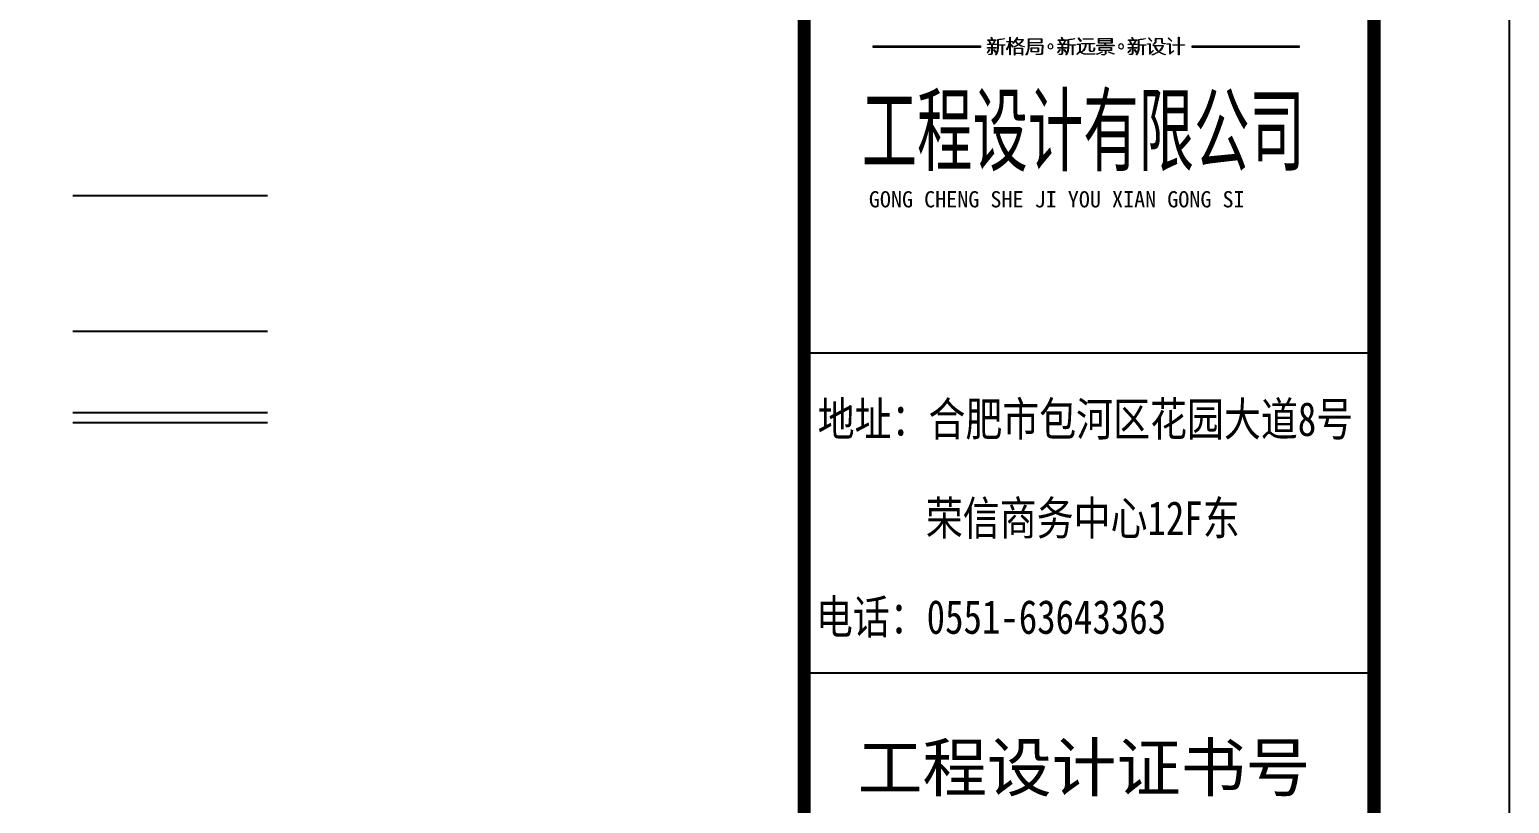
# Model space of a CAD drawing. Extents: x -266287 to 275962, y -324567 to 363765.
# Drawn here: x -93624 to -71765, y -181051 to -169630 of the extents above; entities that cross this region are included whole.
import ezdxf

# ---------------------------------------------------------------- set-up
doc = ezdxf.new("R2010")
doc.units = 0
doc.header["$LTSCALE"] = 1000
doc.layers.get('0').update_dxf_attribs({"linetype": 'CONTINUOUS'})
for name, color, linetype in [('0-TK', 4, 'CONTINUOUS'), ('DIM_ELEV', 3, 'CONTINUOUS'), ('PUB_TITLE', 4, 'CONTINUOUS'), ('图层 1', 7, 'CONTINUOUS')]:
    doc.layers.add(name, color=color, linetype=linetype)
doc.styles.add('-黑体', font='simhei.ttf', dxfattribs={"width": 0.8})

msp = doc.modelspace()

# ---------------------------------------------------------------- hatches: boundary and pattern name
for points in [[(-81162.96425, -169871.02632), (-79578.18588, -169871.02632), (-79578.18588, -169892.45481), (-81162.96425, -169892.45481)], [(-76452.93306, -169871.02632), (-74867.81017, -169871.02632), (-74867.81017, -169892.45481), (-76452.93306, -169892.45481)]]:
    msp.add_hatch(color=256).paths.add_polyline_path(points)

# ---------------------------------------------------------------- linework, layer by layer
at = {"lineweight": 9}
for p, q in [((-79469.45866, -169788.27513), (-79469.45866, -169782.65962)), ((-79469.45866, -169782.65962), (-79403.31283, -169782.65962)), ((-79348.36356, -169788.27513), (-79469.45866, -169788.27513)), ((-79451.54417, -169802.81343), (-79447.03109, -169799.47169)), ((-79430.21903, -169837.60889), (-79451.54417, -169802.81343)), ((-79447.03109, -169799.47169), (-79425.7404, -169834.2327)), ((-79425.7404, -169834.2327), (-79430.21903, -169837.60889)), ((-79419.02247, -169745.62484), (-79414.50939, -169743.41998)), ((-79403.31283, -169782.65962), (-79419.02247, -169745.62484)), ((-79414.50939, -169743.41998), (-79397.69733, -169782.65962)), ((-79397.69733, -169782.65962), (-79348.36356, -169782.65962)), ((-79348.36356, -169782.65962), (-79348.36356, -169788.27513)), ((-79136.38683, -169844.32683), (-79131.90821, -169839.8482)), ((-79103.86513, -169876.88298), (-79136.38683, -169844.32683)), ((-79131.90821, -169839.8482), (-79100.48894, -169873.50679)), ((-78676.56994, -169770.29173), (-78862.70845, -169770.29173)), ((-78862.70845, -169770.29173), (-78862.70845, -169817.42063)), ((-78862.70845, -169817.42063), (-78676.56994, -169817.42063)), ((-78676.56994, -169817.42063), (-78676.56994, -169770.29173)), ((-78429.86665, -169788.27513), (-78429.86665, -169782.65962)), ((-78429.86665, -169782.65962), (-78363.72082, -169782.65962)), ((-78308.77154, -169788.27513), (-78429.86665, -169788.27513)), ((-78411.95215, -169802.81343), (-78407.43908, -169799.47169)), ((-78390.62701, -169837.60889), (-78411.95215, -169802.81343)), ((-78407.43908, -169799.47169), (-78386.14839, -169834.2327)), ((-78386.14839, -169834.2327), (-78390.62701, -169837.60889)), ((-78379.43045, -169745.62484), (-78374.91738, -169743.41998)), ((-78363.72082, -169782.65962), (-78379.43045, -169745.62484)), ((-78374.91738, -169743.41998), (-78358.10531, -169782.65962)), ((-78358.10531, -169782.65962), (-78308.77154, -169782.65962)), ((-78308.77154, -169782.65962), (-78308.77154, -169788.27513)), ((-78132.65826, -169754.61654), (-78128.17964, -169751.2748)), ((-78094.55551, -169802.81343), (-78132.65826, -169754.61654)), ((-78128.17964, -169751.2748), (-78090.04243, -169799.47169)), ((-78090.04243, -169799.47169), (-78094.55551, -169802.81343)), ((-78060.89692, -169765.8131), (-77913.99805, -169765.8131)), ((-78060.89692, -169770.29173), (-78060.89692, -169765.8131)), ((-77913.99805, -169770.29173), (-78060.89692, -169770.29173)), ((-77913.99805, -169765.8131), (-77913.99805, -169770.29173)), ((-77833.21056, -169759.09517), (-77634.70416, -169759.09517)), ((-77833.21056, -169830.85651), (-77833.21056, -169759.09517)), ((-77634.70416, -169830.85651), (-77833.21056, -169830.85651)), ((-77640.31967, -169764.71067), (-77827.62951, -169764.71067)), ((-77827.62951, -169764.71067), (-77827.62951, -169791.61687)), ((-77827.62951, -169791.61687), (-77640.31967, -169791.61687)), ((-77640.31967, -169797.23237), (-77827.62951, -169797.23237)), ((-77827.62951, -169797.23237), (-77827.62951, -169825.27545)), ((-77827.62951, -169825.27545), (-77640.31967, -169825.27545)), ((-77742.39785, -169837.60889), (-77737.88477, -169835.36958)), ((-77731.16684, -169861.17335), (-77742.39785, -169837.60889)), ((-77737.88477, -169835.36958), (-77724.4489, -169861.17335)), ((-77640.31967, -169791.61687), (-77640.31967, -169764.71067)), ((-77640.31967, -169825.27545), (-77640.31967, -169797.23237)), ((-77634.70416, -169759.09517), (-77634.70416, -169830.85651)), ((-77390.27464, -169788.27513), (-77390.27464, -169782.65962)), ((-77390.27464, -169782.65962), (-77324.1288, -169782.65962)), ((-77269.17953, -169788.27513), (-77390.27464, -169788.27513)), ((-77372.36014, -169802.81343), (-77367.84707, -169799.47169)), ((-77351.035, -169837.60889), (-77372.36014, -169802.81343)), ((-77367.84707, -169799.47169), (-77346.55638, -169834.2327)), ((-77346.55638, -169834.2327), (-77351.035, -169837.60889)), ((-77339.83844, -169745.62484), (-77335.32536, -169743.41998)), ((-77324.1288, -169782.65962), (-77339.83844, -169745.62484)), ((-77335.32536, -169743.41998), (-77318.5133, -169782.65962)), ((-77318.5133, -169782.65962), (-77269.17953, -169782.65962)), ((-77269.17953, -169782.65962), (-77269.17953, -169788.27513)), ((-77095.34001, -169754.61654), (-77091.96382, -169751.2748)), ((-77052.72418, -169801.711), (-77095.34001, -169754.61654)), ((-77091.96382, -169751.2748), (-77048.21111, -169798.3348)), ((-77048.21111, -169798.3348), (-77052.72418, -169801.711)), ((-76803.71268, -169754.61654), (-76800.37094, -169751.2748)), ((-76755.51579, -169801.711), (-76803.71268, -169754.61654)), ((-76800.37094, -169751.2748), (-76751.00272, -169798.3348)), ((-76751.00272, -169798.3348), (-76755.51579, -169801.711)), ((-76650.09587, -169743.41998), (-76644.48037, -169743.41998)), ((-76650.09587, -169852.18165), (-76650.09587, -169743.41998)), ((-76644.48037, -169743.41998), (-76644.48037, -169852.18165)), ((-79384.227, -169926.21675), (-79379.74838, -169922.84055)), ((-79350.60287, -169965.45639), (-79384.227, -169926.21675)), ((-79379.74838, -169922.84055), (-79347.22668, -169960.97776)), ((-79347.22668, -169960.97776), (-79350.60287, -169965.45639)), ((-79100.48894, -169873.50679), (-79103.86513, -169876.88298)), ((-79074.68517, -169901.54986), (-78954.6925, -169901.54986)), ((-79074.68517, -170004.69602), (-79074.68517, -169901.54986)), ((-79069.10412, -170004.69602), (-79074.68517, -170004.69602)), ((-79069.10412, -169907.13092), (-79069.10412, -169977.78983)), ((-78960.308, -169907.13092), (-79069.10412, -169907.13092)), ((-79069.10412, -169977.78983), (-78960.308, -169977.78983)), ((-78960.308, -169982.3029), (-79069.10412, -169982.3029)), ((-79069.10412, -169982.3029), (-79069.10412, -170004.69602)), ((-78960.308, -169977.78983), (-78960.308, -169907.13092)), ((-78960.308, -170004.69602), (-78960.308, -169982.3029)), ((-78954.6925, -170004.69602), (-78960.308, -170004.69602)), ((-78954.6925, -169901.54986), (-78954.6925, -170004.69602)), ((-78827.94743, -169899.2761), (-78719.18577, -169899.2761)), ((-78827.94743, -169957.60157), (-78827.94743, -169899.2761)), ((-78719.18577, -169957.60157), (-78827.94743, -169957.60157)), ((-78723.66439, -169904.89161), (-78822.33193, -169904.89161)), ((-78822.33193, -169904.89161), (-78822.33193, -169951.98606)), ((-78822.33193, -169951.98606), (-78723.66439, -169951.98606)), ((-78723.66439, -169951.98606), (-78723.66439, -169904.89161)), ((-78719.18577, -169899.2761), (-78719.18577, -169957.60157)), ((-78344.63499, -169926.21675), (-78340.15636, -169922.84055)), ((-78311.01086, -169965.45639), (-78344.63499, -169926.21675)), ((-78340.15636, -169922.84055), (-78307.63466, -169960.97776)), ((-78307.63466, -169960.97776), (-78311.01086, -169965.45639)), ((-77860.15121, -169866.7544), (-77860.15121, -169861.17335)), ((-77860.15121, -169861.17335), (-77731.16684, -169861.17335)), ((-77604.42177, -169866.7544), (-77860.15121, -169866.7544)), ((-77644.79829, -169897.03679), (-77820.87712, -169897.03679)), ((-77820.87712, -169897.03679), (-77820.87712, -169932.93468)), ((-77820.87712, -169932.93468), (-77644.79829, -169932.93468)), ((-77724.4489, -169861.17335), (-77604.42177, -169861.17335)), ((-77687.41412, -169960.97776), (-77685.17481, -169956.46469)), ((-77606.69554, -169992.36258), (-77687.41412, -169960.97776)), ((-77685.17481, -169956.46469), (-77604.42177, -169987.88396)), ((-77644.79829, -169932.93468), (-77644.79829, -169897.03679)), ((-77604.42177, -169987.88396), (-77606.69554, -169992.36258)), ((-77604.42177, -169861.17335), (-77604.42177, -169866.7544)), ((-77305.04297, -169926.21675), (-77300.56435, -169922.84055)), ((-77271.41884, -169965.45639), (-77305.04297, -169926.21675)), ((-77300.56435, -169922.84055), (-77268.04265, -169960.97776)), ((-77268.04265, -169960.97776), (-77271.41884, -169965.45639)), ((-76736.42997, -169857.79715), (-76736.42997, -169852.18165)), ((-76736.42997, -169852.18165), (-76650.09587, -169852.18165)), ((-76650.09587, -169857.79715), (-76736.42997, -169857.79715)), ((-76650.09587, -170003.59359), (-76650.09587, -169857.79715)), ((-76644.48037, -170003.59359), (-76650.09587, -170003.59359)), ((-76644.48037, -169852.18165), (-76561.48802, -169852.18165)), ((-76561.48802, -169857.79715), (-76644.48037, -169857.79715)), ((-76644.48037, -169857.79715), (-76644.48037, -170003.59359)), ((-76561.48802, -169852.18165), (-76561.48802, -169857.79715))]:
    msp.add_line(p, q, dxfattribs=at)
at = {"lineweight": 0}
for p, q in [((-81162.96425, -169871.02632), (-79578.18588, -169871.02632)), ((-79578.18588, -169892.45481), (-81162.96425, -169892.45481)), ((-79578.18588, -169871.02632), (-79578.18588, -169892.45481)), ((-76452.93306, -169871.02632), (-74867.81017, -169871.02632)), ((-76452.93306, -169892.45481), (-76452.93306, -169871.02632)), ((-74867.81017, -169892.45481), (-76452.93306, -169892.45481))]:
    msp.add_line(p, q, dxfattribs=at)
at = {"lineweight": 9}
for points in [[(-79396.56044, -169846.56614), (-79394.32113, -169842.08752), (-79389.84251, -169834.2327), (-79383.12457, -169823.00169)], [(-79388.74008, -169844.32683), (-79389.46355, -169845.08475), (-79389.84251, -169845.84267), (-79389.84251, -169846.56614)], [(-79365.17562, -169801.711), (-79368.93078, -169809.22131), (-79376.7856, -169823.4151), (-79388.74008, -169844.32683)], [(-79383.12457, -169823.00169), (-79376.40664, -169811.08166), (-79371.89356, -169803.22684), (-79369.65425, -169799.47169)], [(-79369.65425, -169799.47169), (-79369.65425, -169799.47169), (-79365.17562, -169801.711), (-79365.17562, -169801.711)], [(-79321.42291, -169773.66792), (-79287.04086, -169772.18653), (-79255.27708, -169768.46583), (-79226.09712, -169762.47136)], [(-79321.42291, -169860.03646), (-79321.42291, -169860.03646), (-79321.42291, -169773.66792), (-79321.42291, -169773.66792)], [(-79224.99469, -169766.94998), (-79248.18018, -169772.94445), (-79278.46257, -169776.6996), (-79315.84186, -169778.14654)], [(-79315.84186, -169778.14654), (-79315.84186, -169778.14654), (-79315.84186, -169854.42096), (-79315.84186, -169854.42096)], [(-79226.09712, -169762.47136), (-79226.09712, -169762.47136), (-79224.99469, -169766.94998), (-79224.99469, -169766.94998)], [(-79191.33611, -169925.07987), (-79170.42438, -169889.21642), (-79155.43821, -169851.04476), (-79146.48096, -169810.66825)], [(-79186.85748, -169805.08719), (-79186.85748, -169805.08719), (-79145.34408, -169805.08719), (-79145.34408, -169805.08719)], [(-79186.85748, -169810.66825), (-79186.85748, -169810.66825), (-79186.85748, -169805.08719), (-79186.85748, -169805.08719)], [(-79146.48096, -169810.66825), (-79146.48096, -169810.66825), (-79186.85748, -169810.66825), (-79186.85748, -169810.66825)], [(-79145.34408, -169829.75407), (-79154.33578, -169864.89405), (-79168.15061, -169897.79471), (-79186.85748, -169928.42161)], [(-79145.34408, -169805.08719), (-79145.34408, -169805.08719), (-79145.34408, -169743.41998), (-79145.34408, -169743.41998)], [(-79145.34408, -169743.41998), (-79145.34408, -169743.41998), (-79139.72858, -169743.41998), (-79139.72858, -169743.41998)], [(-79145.34408, -170003.59359), (-79145.34408, -170003.59359), (-79145.34408, -169829.75407), (-79145.34408, -169829.75407)], [(-79139.72858, -169743.41998), (-79139.72858, -169743.41998), (-79139.72858, -169805.08719), (-79139.72858, -169805.08719)], [(-79139.72858, -169805.08719), (-79139.72858, -169805.08719), (-79101.62582, -169805.08719), (-79101.62582, -169805.08719)], [(-79101.62582, -169810.66825), (-79101.62582, -169810.66825), (-79139.72858, -169810.66825), (-79139.72858, -169810.66825)], [(-79139.72858, -169810.66825), (-79139.72858, -169810.66825), (-79139.72858, -170003.59359), (-79139.72858, -170003.59359)], [(-79101.62582, -169805.08719), (-79101.62582, -169805.08719), (-79101.62582, -169810.66825), (-79101.62582, -169810.66825)], [(-79097.11274, -169828.65164), (-79070.20655, -169801.711), (-79050.01829, -169773.32341), (-79036.58242, -169743.41998)], [(-79092.63412, -169833.13027), (-79092.63412, -169833.13027), (-79097.11274, -169828.65164), (-79097.11274, -169828.65164)], [(-79062.35173, -169798.3348), (-79072.10135, -169811.08166), (-79082.19548, -169822.65718), (-79092.63412, -169833.13027)], [(-79018.63347, -169847.70302), (-79034.30865, -169836.50646), (-79048.91586, -169820.03891), (-79062.35173, -169798.3348)], [(-79054.49691, -169787.13824), (-79056.73623, -169789.37756), (-79058.25207, -169791.23791), (-79059.00999, -169792.75375)], [(-79059.00999, -169792.75375), (-79047.05551, -169813.69993), (-79032.06934, -169830.85651), (-79014.12039, -169844.32683)], [(-79051.15517, -169781.52274), (-79051.91309, -169782.28066), (-79053.01552, -169784.14101), (-79054.49691, -169787.13824)], [(-78955.82938, -169781.52274), (-78955.82938, -169781.52274), (-79051.15517, -169781.52274), (-79051.15517, -169781.52274)], [(-79032.06934, -169745.62484), (-79035.8245, -169756.09793), (-79041.06104, -169766.22651), (-79047.77898, -169775.94168)], [(-79047.77898, -169775.94168), (-79047.77898, -169775.94168), (-78949.07699, -169775.94168), (-78949.07699, -169775.94168)], [(-79036.58242, -169743.41998), (-79036.58242, -169743.41998), (-79032.06934, -169745.62484), (-79032.06934, -169745.62484)], [(-79014.12039, -169844.32683), (-78992.45074, -169828.65164), (-78973.02041, -169807.70546), (-78955.82938, -169781.52274)], [(-78949.07699, -169781.52274), (-78965.54455, -169809.94478), (-78985.73281, -169831.99339), (-79009.64177, -169847.70302)], [(-78949.07699, -169775.94168), (-78949.07699, -169775.94168), (-78949.07699, -169781.52274), (-78949.07699, -169781.52274)], [(-78875.07634, -169937.41331), (-78870.56327, -169918.74089), (-78868.32395, -169887.35607), (-78868.32395, -169843.18995)], [(-78868.32395, -169764.71067), (-78868.32395, -169764.71067), (-78670.95443, -169764.71067), (-78670.95443, -169764.71067)], [(-78868.32395, -169843.18995), (-78868.32395, -169843.18995), (-78868.32395, -169764.71067), (-78868.32395, -169764.71067)], [(-78670.95443, -169823.00169), (-78670.95443, -169823.00169), (-78862.70845, -169823.00169), (-78862.70845, -169823.00169)], [(-78862.70845, -169823.00169), (-78862.70845, -169823.00169), (-78862.70845, -169843.18995), (-78862.70845, -169843.18995)], [(-78862.70845, -169843.18995), (-78862.70845, -169843.18995), (-78862.70845, -169857.79715), (-78862.70845, -169857.79715)], [(-78670.95443, -169764.71067), (-78670.95443, -169764.71067), (-78670.95443, -169823.00169), (-78670.95443, -169823.00169)], [(-78356.96843, -169846.56614), (-78354.72912, -169842.08752), (-78350.25049, -169834.2327), (-78343.53256, -169823.00169)], [(-78349.14806, -169844.32683), (-78349.87153, -169845.08475), (-78350.25049, -169845.84267), (-78350.25049, -169846.56614)], [(-78325.58361, -169801.711), (-78329.33876, -169809.22131), (-78337.19358, -169823.4151), (-78349.14806, -169844.32683)], [(-78343.53256, -169823.00169), (-78336.81462, -169811.08166), (-78332.30155, -169803.22684), (-78330.06223, -169799.47169)], [(-78330.06223, -169799.47169), (-78330.06223, -169799.47169), (-78325.58361, -169801.711), (-78325.58361, -169801.711)], [(-78281.8309, -169773.66792), (-78247.44884, -169772.18653), (-78215.68506, -169768.46583), (-78186.50511, -169762.47136)], [(-78281.8309, -169860.03646), (-78281.8309, -169860.03646), (-78281.8309, -169773.66792), (-78281.8309, -169773.66792)], [(-78185.40268, -169766.94998), (-78208.58817, -169772.94445), (-78238.87056, -169776.6996), (-78276.24984, -169778.14654)], [(-78276.24984, -169778.14654), (-78276.24984, -169778.14654), (-78276.24984, -169854.42096), (-78276.24984, -169854.42096)], [(-78186.50511, -169762.47136), (-78186.50511, -169762.47136), (-78185.40268, -169766.94998), (-78185.40268, -169766.94998)], [(-78083.3245, -169839.8482), (-78083.3245, -169839.8482), (-78083.3245, -169835.36958), (-78083.3245, -169835.36958)], [(-78083.3245, -169835.36958), (-78083.3245, -169835.36958), (-77893.80979, -169835.36958), (-77893.80979, -169835.36958)], [(-78026.13591, -169839.8482), (-78026.13591, -169839.8482), (-78083.3245, -169839.8482), (-78083.3245, -169839.8482)], [(-78026.13591, -169862.27578), (-78026.13591, -169862.27578), (-78026.13591, -169839.8482), (-78026.13591, -169839.8482)], [(-78020.52041, -169839.8482), (-78020.52041, -169839.8482), (-78021.65729, -169862.27578), (-78021.65729, -169862.27578)], [(-77968.94733, -169839.8482), (-77968.94733, -169839.8482), (-78020.52041, -169839.8482), (-78020.52041, -169839.8482)], [(-77968.94733, -169920.60124), (-77968.94733, -169920.60124), (-77968.94733, -169839.8482), (-77968.94733, -169839.8482)], [(-77893.80979, -169839.8482), (-77893.80979, -169839.8482), (-77963.33182, -169839.8482), (-77963.33182, -169839.8482)], [(-77963.33182, -169839.8482), (-77963.33182, -169839.8482), (-77963.33182, -169920.60124), (-77963.33182, -169920.60124)], [(-77893.80979, -169835.36958), (-77893.80979, -169835.36958), (-77893.80979, -169839.8482), (-77893.80979, -169839.8482)], [(-77317.37642, -169846.56614), (-77315.1371, -169842.08752), (-77310.65848, -169834.2327), (-77303.94054, -169823.00169)], [(-77309.55605, -169844.32683), (-77310.27952, -169845.08475), (-77310.65848, -169845.84267), (-77310.65848, -169846.56614)], [(-77285.9916, -169801.711), (-77289.74675, -169809.22131), (-77297.60157, -169823.4151), (-77309.55605, -169844.32683)], [(-77303.94054, -169823.00169), (-77297.22261, -169811.08166), (-77292.70953, -169803.22684), (-77290.47022, -169799.47169)], [(-77290.47022, -169799.47169), (-77290.47022, -169799.47169), (-77285.9916, -169801.711), (-77285.9916, -169801.711)], [(-77242.23888, -169773.66792), (-77207.85683, -169772.18653), (-77176.09305, -169768.46583), (-77146.91309, -169762.47136)], [(-77242.23888, -169860.03646), (-77242.23888, -169860.03646), (-77242.23888, -169773.66792), (-77242.23888, -169773.66792)], [(-77145.81066, -169766.94998), (-77168.99615, -169772.94445), (-77199.27854, -169776.6996), (-77236.65783, -169778.14654)], [(-77236.65783, -169778.14654), (-77236.65783, -169778.14654), (-77236.65783, -169854.42096), (-77236.65783, -169854.42096)], [(-77146.91309, -169762.47136), (-77146.91309, -169762.47136), (-77145.81066, -169766.94998), (-77145.81066, -169766.94998)], [(-77112.15208, -169843.18995), (-77112.15208, -169843.18995), (-77112.15208, -169837.60889), (-77112.15208, -169837.60889)], [(-77112.15208, -169837.60889), (-77112.15208, -169837.60889), (-77069.53625, -169837.60889), (-77069.53625, -169837.60889)], [(-77075.15175, -169843.18995), (-77075.15175, -169843.18995), (-77112.15208, -169843.18995), (-77112.15208, -169843.18995)], [(-77075.15175, -169981.16602), (-77075.15175, -169981.16602), (-77075.15175, -169843.18995), (-77075.15175, -169843.18995)], [(-77069.53625, -169837.60889), (-77069.53625, -169837.60889), (-77069.53625, -169977.78983), (-77069.53625, -169977.78983)], [(-77024.6811, -169844.32683), (-77000.73769, -169830.85651), (-76989.54113, -169813.69993), (-76991.02252, -169792.75375)], [(-77021.30491, -169848.8399), (-77021.30491, -169848.8399), (-77024.6811, -169844.32683), (-77024.6811, -169844.32683)], [(-76985.40702, -169792.75375), (-76984.68355, -169815.90479), (-76996.63803, -169834.64611), (-77021.30491, -169848.8399)], [(-76991.02252, -169762.47136), (-76991.02252, -169762.47136), (-76892.32054, -169762.47136), (-76892.32054, -169762.47136)], [(-76991.02252, -169792.75375), (-76991.02252, -169792.75375), (-76991.02252, -169762.47136), (-76991.02252, -169762.47136)], [(-76897.93604, -169768.08687), (-76897.93604, -169768.08687), (-76985.40702, -169768.08687), (-76985.40702, -169768.08687)], [(-76985.40702, -169768.08687), (-76985.40702, -169768.08687), (-76985.40702, -169792.75375), (-76985.40702, -169792.75375)], [(-76871.02985, -169838.71132), (-76889.73671, -169839.46924), (-76898.69396, -169831.99339), (-76897.93604, -169816.3182)], [(-76897.93604, -169816.3182), (-76897.93604, -169816.3182), (-76897.93604, -169768.08687), (-76897.93604, -169768.08687)], [(-76892.32054, -169816.3182), (-76893.83638, -169828.27268), (-76886.73948, -169833.88819), (-76871.02985, -169833.13027)], [(-76892.32054, -169762.47136), (-76892.32054, -169762.47136), (-76892.32054, -169816.3182), (-76892.32054, -169816.3182)], [(-76871.02985, -169833.13027), (-76871.02985, -169833.13027), (-76851.94402, -169833.13027), (-76851.94402, -169833.13027)], [(-76851.94402, -169838.71132), (-76851.94402, -169838.71132), (-76871.02985, -169838.71132), (-76871.02985, -169838.71132)], [(-76851.94402, -169833.13027), (-76851.94402, -169833.13027), (-76851.94402, -169838.71132), (-76851.94402, -169838.71132)], [(-76823.90094, -169837.60889), (-76823.90094, -169837.60889), (-76774.56717, -169837.60889), (-76774.56717, -169837.60889)], [(-76823.90094, -169843.18995), (-76823.90094, -169843.18995), (-76823.90094, -169837.60889), (-76823.90094, -169837.60889)], [(-76780.18268, -169843.18995), (-76780.18268, -169843.18995), (-76823.90094, -169843.18995), (-76823.90094, -169843.18995)], [(-76780.18268, -169981.16602), (-76780.18268, -169981.16602), (-76780.18268, -169843.18995), (-76780.18268, -169843.18995)], [(-76774.56717, -169837.60889), (-76774.56717, -169837.60889), (-76774.56717, -169978.92671), (-76774.56717, -169978.92671)], [(-79479.55279, -169969.93501), (-79467.63276, -169957.98053), (-79455.64383, -169942.27089), (-79443.68935, -169922.84055)], [(-79475.07417, -169973.3112), (-79475.07417, -169973.3112), (-79479.55279, -169969.93501), (-79479.55279, -169969.93501)], [(-79476.21105, -169846.56614), (-79476.21105, -169846.56614), (-79396.56044, -169846.56614), (-79396.56044, -169846.56614)], [(-79476.21105, -169851.04476), (-79476.21105, -169851.04476), (-79476.21105, -169846.56614), (-79476.21105, -169846.56614)], [(-79341.61117, -169851.04476), (-79341.61117, -169851.04476), (-79476.21105, -169851.04476), (-79476.21105, -169851.04476)], [(-79439.21073, -169925.07987), (-79450.40729, -169943.78674), (-79462.36177, -169959.84088), (-79475.07417, -169973.3112)], [(-79473.97174, -169895.89991), (-79473.97174, -169895.89991), (-79410.03077, -169895.89991), (-79410.03077, -169895.89991)], [(-79473.97174, -169901.54986), (-79473.97174, -169901.54986), (-79473.97174, -169895.89991), (-79473.97174, -169895.89991)], [(-79410.03077, -169901.54986), (-79410.03077, -169901.54986), (-79473.97174, -169901.54986), (-79473.97174, -169901.54986)], [(-79454.88591, -169996.84121), (-79454.88591, -169996.84121), (-79453.78348, -169991.26015), (-79453.78348, -169991.26015)], [(-79430.21903, -169996.84121), (-79438.45281, -169996.84121), (-79446.68658, -169996.84121), (-79454.88591, -169996.84121)], [(-79453.78348, -169991.26015), (-79445.5497, -169991.26015), (-79437.69488, -169991.26015), (-79430.21903, -169991.26015)], [(-79443.68935, -169922.84055), (-79443.68935, -169922.84055), (-79439.21073, -169925.07987), (-79439.21073, -169925.07987)], [(-79404.41526, -169968.79813), (-79403.69179, -169988.26292), (-79412.27008, -169997.59913), (-79430.21903, -169996.84121)], [(-79430.21903, -169991.26015), (-79416.02523, -169991.98362), (-79409.3073, -169984.50776), (-79410.03077, -169968.79813)], [(-79410.03077, -169895.89991), (-79410.03077, -169895.89991), (-79410.03077, -169860.03646), (-79410.03077, -169860.03646)], [(-79410.03077, -169860.03646), (-79410.03077, -169860.03646), (-79404.41526, -169860.03646), (-79404.41526, -169860.03646)], [(-79410.03077, -169968.79813), (-79410.03077, -169968.79813), (-79410.03077, -169901.54986), (-79410.03077, -169901.54986)], [(-79404.41526, -169860.03646), (-79404.41526, -169860.03646), (-79404.41526, -169895.89991), (-79404.41526, -169895.89991)], [(-79404.41526, -169895.89991), (-79404.41526, -169895.89991), (-79344.98736, -169895.89991), (-79344.98736, -169895.89991)], [(-79344.98736, -169901.54986), (-79344.98736, -169901.54986), (-79404.41526, -169901.54986), (-79404.41526, -169901.54986)], [(-79404.41526, -169901.54986), (-79404.41526, -169901.54986), (-79404.41526, -169968.79813), (-79404.41526, -169968.79813)], [(-79389.84251, -169846.56614), (-79389.84251, -169846.56614), (-79341.61117, -169846.56614), (-79341.61117, -169846.56614)], [(-79355.08149, -170000.2174), (-79340.8877, -169980.02914), (-79331.93045, -169960.97776), (-79328.1753, -169943.02881)], [(-79350.60287, -170002.49116), (-79350.60287, -170002.49116), (-79355.08149, -170000.2174), (-79355.08149, -170000.2174)], [(-79322.55979, -169943.02881), (-79326.31495, -169960.97776), (-79335.65116, -169980.78706), (-79350.60287, -170002.49116)], [(-79344.98736, -169895.89991), (-79344.98736, -169895.89991), (-79344.98736, -169901.54986), (-79344.98736, -169901.54986)], [(-79341.61117, -169846.56614), (-79341.61117, -169846.56614), (-79341.61117, -169851.04476), (-79341.61117, -169851.04476)], [(-79328.1753, -169943.02881), (-79323.69667, -169925.83779), (-79321.42291, -169898.17367), (-79321.42291, -169860.03646)], [(-79315.84186, -169860.03646), (-79315.84186, -169897.41575), (-79318.08117, -169925.07987), (-79322.55979, -169943.02881)], [(-79315.84186, -169854.42096), (-79315.84186, -169854.42096), (-79216.00299, -169854.42096), (-79216.00299, -169854.42096)], [(-79258.61882, -169860.03646), (-79258.61882, -169860.03646), (-79315.84186, -169860.03646), (-79315.84186, -169860.03646)], [(-79258.61882, -170002.49116), (-79258.61882, -170002.49116), (-79258.61882, -169860.03646), (-79258.61882, -169860.03646)], [(-79253.03777, -170002.49116), (-79253.03777, -170002.49116), (-79258.61882, -170002.49116), (-79258.61882, -170002.49116)], [(-79216.00299, -169860.03646), (-79216.00299, -169860.03646), (-79253.03777, -169860.03646), (-79253.03777, -169860.03646)], [(-79253.03777, -169860.03646), (-79253.03777, -169860.03646), (-79253.03777, -170002.49116), (-79253.03777, -170002.49116)], [(-79216.00299, -169854.42096), (-79216.00299, -169854.42096), (-79216.00299, -169860.03646), (-79216.00299, -169860.03646)], [(-79186.85748, -169928.42161), (-79186.85748, -169928.42161), (-79191.33611, -169925.07987), (-79191.33611, -169925.07987)], [(-79139.72858, -170003.59359), (-79139.72858, -170003.59359), (-79145.34408, -170003.59359), (-79145.34408, -170003.59359)], [(-79104.96756, -169884.70335), (-79068.3462, -169874.26471), (-79039.5452, -169861.93127), (-79018.63347, -169847.70302)], [(-79102.72825, -169890.31885), (-79102.72825, -169890.31885), (-79104.96756, -169884.70335), (-79104.96756, -169884.70335)], [(-79014.12039, -169851.04476), (-79037.30589, -169866.03093), (-79066.83036, -169879.08784), (-79102.72825, -169890.31885)], [(-78930.02561, -169885.84023), (-78963.6842, -169878.36437), (-78991.69282, -169866.7544), (-79014.12039, -169851.04476)], [(-79009.64177, -169847.70302), (-78987.97212, -169862.68919), (-78961.06592, -169873.50679), (-78928.88873, -169880.22472)], [(-78928.88873, -169880.22472), (-78928.88873, -169880.22472), (-78930.02561, -169885.84023), (-78930.02561, -169885.84023)], [(-78905.32428, -170000.2174), (-78889.64909, -169978.5133), (-78879.55496, -169957.60157), (-78875.07634, -169937.41331)], [(-78899.74322, -170002.49116), (-78899.74322, -170002.49116), (-78905.32428, -170000.2174), (-78905.32428, -170000.2174)], [(-78862.70845, -169863.37821), (-78861.22706, -169923.21952), (-78873.5605, -169969.55605), (-78899.74322, -170002.49116)], [(-78862.70845, -169857.79715), (-78862.70845, -169857.79715), (-78657.48411, -169857.79715), (-78657.48411, -169857.79715)], [(-78663.09962, -169863.37821), (-78663.09962, -169863.37821), (-78862.70845, -169863.37821), (-78862.70845, -169863.37821)], [(-78753.94678, -169996.84121), (-78753.94678, -169996.84121), (-78752.8099, -169991.26015), (-78752.8099, -169991.26015)], [(-78709.09164, -169999.11497), (-78724.04335, -169999.11497), (-78738.99507, -169998.35705), (-78753.94678, -169996.84121)], [(-78752.8099, -169991.26015), (-78738.61611, -169992.74154), (-78724.04335, -169993.49946), (-78709.09164, -169993.49946)], [(-78659.72342, -169955.36226), (-78658.24203, -169986.78153), (-78674.70959, -170001.31983), (-78709.09164, -169999.11497)], [(-78709.09164, -169993.49946), (-78678.43029, -169995.73878), (-78663.85754, -169982.99192), (-78665.33893, -169955.36226)], [(-78665.33893, -169955.36226), (-78665.33893, -169955.36226), (-78663.09962, -169863.37821), (-78663.09962, -169863.37821)], [(-78657.48411, -169857.79715), (-78657.48411, -169857.79715), (-78659.72342, -169955.36226), (-78659.72342, -169955.36226)], [(-78439.96078, -169969.93501), (-78428.04075, -169957.98053), (-78416.05182, -169942.27089), (-78404.09734, -169922.84055)], [(-78435.48216, -169973.3112), (-78435.48216, -169973.3112), (-78439.96078, -169969.93501), (-78439.96078, -169969.93501)], [(-78436.61904, -169846.56614), (-78436.61904, -169846.56614), (-78356.96843, -169846.56614), (-78356.96843, -169846.56614)], [(-78436.61904, -169851.04476), (-78436.61904, -169851.04476), (-78436.61904, -169846.56614), (-78436.61904, -169846.56614)], [(-78302.01916, -169851.04476), (-78302.01916, -169851.04476), (-78436.61904, -169851.04476), (-78436.61904, -169851.04476)], [(-78399.61871, -169925.07987), (-78410.81527, -169943.78674), (-78422.76975, -169959.84088), (-78435.48216, -169973.3112)], [(-78434.37973, -169895.89991), (-78434.37973, -169895.89991), (-78370.43875, -169895.89991), (-78370.43875, -169895.89991)], [(-78434.37973, -169901.54986), (-78434.37973, -169901.54986), (-78434.37973, -169895.89991), (-78434.37973, -169895.89991)], [(-78370.43875, -169901.54986), (-78370.43875, -169901.54986), (-78434.37973, -169901.54986), (-78434.37973, -169901.54986)], [(-78415.2939, -169996.84121), (-78415.2939, -169996.84121), (-78414.19147, -169991.26015), (-78414.19147, -169991.26015)], [(-78390.62701, -169996.84121), (-78398.86079, -169996.84121), (-78407.09457, -169996.84121), (-78415.2939, -169996.84121)], [(-78414.19147, -169991.26015), (-78405.95769, -169991.26015), (-78398.10287, -169991.26015), (-78390.62701, -169991.26015)], [(-78404.09734, -169922.84055), (-78404.09734, -169922.84055), (-78399.61871, -169925.07987), (-78399.61871, -169925.07987)], [(-78364.82325, -169968.79813), (-78364.09978, -169988.26292), (-78372.67807, -169997.59913), (-78390.62701, -169996.84121)], [(-78390.62701, -169991.26015), (-78376.43322, -169991.98362), (-78369.71528, -169984.50776), (-78370.43875, -169968.79813)], [(-78370.43875, -169895.89991), (-78370.43875, -169895.89991), (-78370.43875, -169860.03646), (-78370.43875, -169860.03646)], [(-78370.43875, -169860.03646), (-78370.43875, -169860.03646), (-78364.82325, -169860.03646), (-78364.82325, -169860.03646)], [(-78370.43875, -169968.79813), (-78370.43875, -169968.79813), (-78370.43875, -169901.54986), (-78370.43875, -169901.54986)], [(-78364.82325, -169860.03646), (-78364.82325, -169860.03646), (-78364.82325, -169895.89991), (-78364.82325, -169895.89991)], [(-78364.82325, -169895.89991), (-78364.82325, -169895.89991), (-78305.39535, -169895.89991), (-78305.39535, -169895.89991)], [(-78305.39535, -169901.54986), (-78305.39535, -169901.54986), (-78364.82325, -169901.54986), (-78364.82325, -169901.54986)], [(-78364.82325, -169901.54986), (-78364.82325, -169901.54986), (-78364.82325, -169968.79813), (-78364.82325, -169968.79813)], [(-78350.25049, -169846.56614), (-78350.25049, -169846.56614), (-78302.01916, -169846.56614), (-78302.01916, -169846.56614)], [(-78315.48948, -170000.2174), (-78301.29569, -169980.02914), (-78292.33844, -169960.97776), (-78288.58329, -169943.02881)], [(-78311.01086, -170002.49116), (-78311.01086, -170002.49116), (-78315.48948, -170000.2174), (-78315.48948, -170000.2174)], [(-78282.96778, -169943.02881), (-78286.72293, -169960.97776), (-78296.05914, -169980.78706), (-78311.01086, -170002.49116)], [(-78305.39535, -169895.89991), (-78305.39535, -169895.89991), (-78305.39535, -169901.54986), (-78305.39535, -169901.54986)], [(-78302.01916, -169846.56614), (-78302.01916, -169846.56614), (-78302.01916, -169851.04476), (-78302.01916, -169851.04476)], [(-78288.58329, -169943.02881), (-78284.10466, -169925.83779), (-78281.8309, -169898.17367), (-78281.8309, -169860.03646)], [(-78276.24984, -169860.03646), (-78276.24984, -169897.41575), (-78278.48916, -169925.07987), (-78282.96778, -169943.02881)], [(-78276.24984, -169854.42096), (-78276.24984, -169854.42096), (-78176.41098, -169854.42096), (-78176.41098, -169854.42096)], [(-78219.02681, -169860.03646), (-78219.02681, -169860.03646), (-78276.24984, -169860.03646), (-78276.24984, -169860.03646)], [(-78219.02681, -170002.49116), (-78219.02681, -170002.49116), (-78219.02681, -169860.03646), (-78219.02681, -169860.03646)], [(-78213.44575, -170002.49116), (-78213.44575, -170002.49116), (-78219.02681, -170002.49116), (-78219.02681, -170002.49116)], [(-78176.41098, -169860.03646), (-78176.41098, -169860.03646), (-78213.44575, -169860.03646), (-78213.44575, -169860.03646)], [(-78213.44575, -169860.03646), (-78213.44575, -169860.03646), (-78213.44575, -170002.49116), (-78213.44575, -170002.49116)], [(-78176.41098, -169854.42096), (-78176.41098, -169854.42096), (-78176.41098, -169860.03646), (-78176.41098, -169860.03646)], [(-78152.84652, -169992.36258), (-78152.84652, -169992.36258), (-78109.12826, -169949.7812), (-78109.12826, -169949.7812)], [(-78148.3679, -169995.73878), (-78148.3679, -169995.73878), (-78152.84652, -169992.36258), (-78152.84652, -169992.36258)], [(-78151.74409, -169845.46371), (-78151.74409, -169845.46371), (-78103.51276, -169845.46371), (-78103.51276, -169845.46371)], [(-78151.74409, -169851.04476), (-78151.74409, -169851.04476), (-78151.74409, -169845.46371), (-78151.74409, -169845.46371)], [(-78109.12826, -169851.04476), (-78109.12826, -169851.04476), (-78151.74409, -169851.04476), (-78151.74409, -169851.04476)], [(-78105.75207, -169955.36226), (-78105.75207, -169955.36226), (-78148.3679, -169995.73878), (-78148.3679, -169995.73878)], [(-78109.12826, -169949.7812), (-78109.12826, -169949.7812), (-78109.12826, -169851.04476), (-78109.12826, -169851.04476)], [(-78013.80247, -169992.36258), (-78057.17622, -169992.36258), (-78087.80312, -169980.02914), (-78105.75207, -169955.36226)], [(-78103.51276, -169845.46371), (-78103.51276, -169845.46371), (-78103.51276, -169949.7812), (-78103.51276, -169949.7812)], [(-78103.51276, -169949.7812), (-78087.07965, -169974.44809), (-78057.17622, -169986.78153), (-78013.80247, -169986.78153)], [(-78078.84587, -169955.36226), (-78044.46382, -169929.17953), (-78026.89383, -169898.17367), (-78026.13591, -169862.27578)], [(-78076.60656, -169959.84088), (-78076.60656, -169959.84088), (-78078.84587, -169955.36226), (-78078.84587, -169955.36226)], [(-78021.65729, -169862.27578), (-78020.89937, -169900.41298), (-78039.22727, -169932.93468), (-78076.60656, -169959.84088)], [(-78013.80247, -169986.78153), (-78013.80247, -169986.78153), (-77889.29672, -169986.78153), (-77889.29672, -169986.78153)], [(-77889.29672, -169992.36258), (-77889.29672, -169992.36258), (-78013.80247, -169992.36258), (-78013.80247, -169992.36258)], [(-77940.90425, -169953.12294), (-77960.33459, -169954.60434), (-77969.70525, -169943.78674), (-77968.94733, -169920.60124)], [(-77963.33182, -169920.60124), (-77964.08974, -169940.06603), (-77956.61388, -169949.02328), (-77940.90425, -169947.50744)], [(-77940.90425, -169947.50744), (-77940.90425, -169947.50744), (-77930.81012, -169947.50744), (-77930.81012, -169947.50744)], [(-77930.81012, -169953.12294), (-77930.81012, -169953.12294), (-77940.90425, -169953.12294), (-77940.90425, -169953.12294)], [(-77930.81012, -169947.50744), (-77910.62186, -169949.02328), (-77900.52773, -169940.7895), (-77900.52773, -169922.84055)], [(-77894.91222, -169923.94299), (-77895.67014, -169944.13124), (-77907.62463, -169953.88087), (-77930.81012, -169953.12294)], [(-77900.52773, -169922.84055), (-77900.52773, -169922.84055), (-77898.28842, -169898.17367), (-77898.28842, -169898.17367)], [(-77898.28842, -169898.17367), (-77898.28842, -169898.17367), (-77893.80979, -169899.2761), (-77893.80979, -169899.2761)], [(-77893.80979, -169899.2761), (-77893.80979, -169899.2761), (-77894.91222, -169923.94299), (-77894.91222, -169923.94299)], [(-77889.29672, -169986.78153), (-77889.29672, -169986.78153), (-77889.29672, -169992.36258), (-77889.29672, -169992.36258)], [(-77862.39052, -169988.98639), (-77828.73194, -169979.27122), (-77801.44678, -169968.45362), (-77780.5006, -169956.46469)], [(-77861.25364, -169994.63634), (-77861.25364, -169994.63634), (-77862.39052, -169988.98639), (-77862.39052, -169988.98639)], [(-77778.26129, -169960.97776), (-77795.48677, -169970.69293), (-77823.11643, -169981.88949), (-77861.25364, -169994.63634)], [(-77825.3902, -169892.55817), (-77825.3902, -169892.55817), (-77640.31967, -169892.55817), (-77640.31967, -169892.55817)], [(-77825.3902, -169937.41331), (-77825.3902, -169937.41331), (-77825.3902, -169892.55817), (-77825.3902, -169892.55817)], [(-77732.30372, -169937.41331), (-77732.30372, -169937.41331), (-77825.3902, -169937.41331), (-77825.3902, -169937.41331)], [(-77785.01368, -170000.2174), (-77785.01368, -170000.2174), (-77785.01368, -169994.63634), (-77785.01368, -169994.63634)], [(-77785.01368, -169994.63634), (-77785.01368, -169994.63634), (-77756.9706, -169995.73878), (-77756.9706, -169995.73878)], [(-77756.9706, -170001.31983), (-77756.9706, -170001.31983), (-77785.01368, -170000.2174), (-77785.01368, -170000.2174)], [(-77780.5006, -169956.46469), (-77780.5006, -169956.46469), (-77778.26129, -169960.97776), (-77778.26129, -169960.97776)], [(-77726.68821, -169971.07189), (-77725.93029, -169991.98362), (-77736.02442, -170002.07775), (-77756.9706, -170001.31983)], [(-77756.9706, -169995.73878), (-77739.02165, -169997.22017), (-77730.78787, -169988.98639), (-77732.30372, -169971.07189)], [(-77732.30372, -169971.07189), (-77732.30372, -169971.07189), (-77732.30372, -169937.41331), (-77732.30372, -169937.41331)], [(-77640.31967, -169937.41331), (-77640.31967, -169937.41331), (-77726.68821, -169937.41331), (-77726.68821, -169937.41331)], [(-77726.68821, -169937.41331), (-77726.68821, -169937.41331), (-77726.68821, -169971.07189), (-77726.68821, -169971.07189)], [(-77640.31967, -169892.55817), (-77640.31967, -169892.55817), (-77640.31967, -169937.41331), (-77640.31967, -169937.41331)], [(-77400.36877, -169969.93501), (-77388.44874, -169957.98053), (-77376.4598, -169942.27089), (-77364.50532, -169922.84055)], [(-77395.89014, -169973.3112), (-77395.89014, -169973.3112), (-77400.36877, -169969.93501), (-77400.36877, -169969.93501)], [(-77397.02702, -169846.56614), (-77397.02702, -169846.56614), (-77317.37642, -169846.56614), (-77317.37642, -169846.56614)], [(-77397.02702, -169851.04476), (-77397.02702, -169851.04476), (-77397.02702, -169846.56614), (-77397.02702, -169846.56614)], [(-77262.42714, -169851.04476), (-77262.42714, -169851.04476), (-77397.02702, -169851.04476), (-77397.02702, -169851.04476)], [(-77360.0267, -169925.07987), (-77371.22326, -169943.78674), (-77383.17774, -169959.84088), (-77395.89014, -169973.3112)], [(-77394.78771, -169895.89991), (-77394.78771, -169895.89991), (-77330.84674, -169895.89991), (-77330.84674, -169895.89991)], [(-77394.78771, -169901.54986), (-77394.78771, -169901.54986), (-77394.78771, -169895.89991), (-77394.78771, -169895.89991)], [(-77330.84674, -169901.54986), (-77330.84674, -169901.54986), (-77394.78771, -169901.54986), (-77394.78771, -169901.54986)], [(-77375.70188, -169996.84121), (-77375.70188, -169996.84121), (-77374.59945, -169991.26015), (-77374.59945, -169991.26015)], [(-77351.035, -169996.84121), (-77359.26878, -169996.84121), (-77367.50256, -169996.84121), (-77375.70188, -169996.84121)], [(-77374.59945, -169991.26015), (-77366.36567, -169991.26015), (-77358.51086, -169991.26015), (-77351.035, -169991.26015)], [(-77364.50532, -169922.84055), (-77364.50532, -169922.84055), (-77360.0267, -169925.07987), (-77360.0267, -169925.07987)], [(-77325.23123, -169968.79813), (-77324.50776, -169988.26292), (-77333.08605, -169997.59913), (-77351.035, -169996.84121)], [(-77351.035, -169991.26015), (-77336.84121, -169991.98362), (-77330.12327, -169984.50776), (-77330.84674, -169968.79813)], [(-77330.84674, -169895.89991), (-77330.84674, -169895.89991), (-77330.84674, -169860.03646), (-77330.84674, -169860.03646)], [(-77330.84674, -169860.03646), (-77330.84674, -169860.03646), (-77325.23123, -169860.03646), (-77325.23123, -169860.03646)], [(-77330.84674, -169968.79813), (-77330.84674, -169968.79813), (-77330.84674, -169901.54986), (-77330.84674, -169901.54986)], [(-77325.23123, -169860.03646), (-77325.23123, -169860.03646), (-77325.23123, -169895.89991), (-77325.23123, -169895.89991)], [(-77325.23123, -169895.89991), (-77325.23123, -169895.89991), (-77265.80334, -169895.89991), (-77265.80334, -169895.89991)], [(-77265.80334, -169901.54986), (-77265.80334, -169901.54986), (-77325.23123, -169901.54986), (-77325.23123, -169901.54986)], [(-77325.23123, -169901.54986), (-77325.23123, -169901.54986), (-77325.23123, -169968.79813), (-77325.23123, -169968.79813)], [(-77310.65848, -169846.56614), (-77310.65848, -169846.56614), (-77262.42714, -169846.56614), (-77262.42714, -169846.56614)], [(-77275.89747, -170000.2174), (-77261.70367, -169980.02914), (-77252.74643, -169960.97776), (-77248.99127, -169943.02881)], [(-77271.41884, -170002.49116), (-77271.41884, -170002.49116), (-77275.89747, -170000.2174), (-77275.89747, -170000.2174)], [(-77243.37577, -169943.02881), (-77247.13092, -169960.97776), (-77256.46713, -169980.78706), (-77271.41884, -170002.49116)], [(-77265.80334, -169895.89991), (-77265.80334, -169895.89991), (-77265.80334, -169901.54986), (-77265.80334, -169901.54986)], [(-77262.42714, -169846.56614), (-77262.42714, -169846.56614), (-77262.42714, -169851.04476), (-77262.42714, -169851.04476)], [(-77248.99127, -169943.02881), (-77244.51265, -169925.83779), (-77242.23888, -169898.17367), (-77242.23888, -169860.03646)], [(-77236.65783, -169860.03646), (-77236.65783, -169897.41575), (-77238.89714, -169925.07987), (-77243.37577, -169943.02881)], [(-77236.65783, -169854.42096), (-77236.65783, -169854.42096), (-77136.81896, -169854.42096), (-77136.81896, -169854.42096)], [(-77179.43479, -169860.03646), (-77179.43479, -169860.03646), (-77236.65783, -169860.03646), (-77236.65783, -169860.03646)], [(-77179.43479, -170002.49116), (-77179.43479, -170002.49116), (-77179.43479, -169860.03646), (-77179.43479, -169860.03646)], [(-77173.85374, -170002.49116), (-77173.85374, -170002.49116), (-77179.43479, -170002.49116), (-77179.43479, -170002.49116)], [(-77136.81896, -169860.03646), (-77136.81896, -169860.03646), (-77173.85374, -169860.03646), (-77173.85374, -169860.03646)], [(-77173.85374, -169860.03646), (-77173.85374, -169860.03646), (-77173.85374, -170002.49116), (-77173.85374, -170002.49116)], [(-77136.81896, -169854.42096), (-77136.81896, -169854.42096), (-77136.81896, -169860.03646), (-77136.81896, -169860.03646)], [(-77079.63038, -169990.12327), (-77076.63314, -169984.88672), (-77075.15175, -169981.88949), (-77075.15175, -169981.16602)], [(-77075.15175, -169992.36258), (-77075.15175, -169992.36258), (-77079.63038, -169990.12327), (-77079.63038, -169990.12327)], [(-77068.39937, -169984.50776), (-77070.63868, -169987.505), (-77072.91244, -169990.12327), (-77075.15175, -169992.36258)], [(-77069.53625, -169977.78983), (-77069.53625, -169977.78983), (-77029.15973, -169938.55019), (-77029.15973, -169938.55019)], [(-77025.78353, -169943.02881), (-77025.78353, -169943.02881), (-77068.39937, -169984.50776), (-77068.39937, -169984.50776)], [(-77039.25386, -169999.11497), (-77001.11665, -169984.88672), (-76970.83426, -169969.93501), (-76948.40669, -169954.25983)], [(-77037.01455, -170004.69602), (-77037.01455, -170004.69602), (-77039.25386, -169999.11497), (-77039.25386, -169999.11497)], [(-76943.92807, -169957.60157), (-76962.63493, -169971.07189), (-76993.64079, -169986.78153), (-77037.01455, -170004.69602)], [(-77029.15973, -169938.55019), (-77029.15973, -169938.55019), (-77025.78353, -169943.02881), (-77025.78353, -169943.02881)], [(-77026.92042, -169871.23302), (-77026.92042, -169871.23302), (-77026.92042, -169865.65197), (-77026.92042, -169865.65197)], [(-77026.92042, -169865.65197), (-77026.92042, -169865.65197), (-76878.88466, -169865.65197), (-76878.88466, -169865.65197)], [(-77003.35596, -169871.23302), (-77003.35596, -169871.23302), (-77026.92042, -169871.23302), (-77026.92042, -169871.23302)], [(-76948.40669, -169954.25983), (-76976.07081, -169931.07433), (-76994.39872, -169903.41022), (-77003.35596, -169871.23302)], [(-76997.74046, -169871.23302), (-76988.78321, -169902.6523), (-76970.83426, -169929.17953), (-76943.92807, -169950.88363)], [(-76884.50017, -169871.23302), (-76884.50017, -169871.23302), (-76997.74046, -169871.23302), (-76997.74046, -169871.23302)], [(-76943.92807, -169950.88363), (-76914.74811, -169928.42161), (-76894.97326, -169901.89437), (-76884.50017, -169871.23302)], [(-76851.94402, -170003.59359), (-76892.32054, -169987.88396), (-76923.01634, -169972.58773), (-76943.92807, -169957.60157)], [(-76878.88466, -169871.23302), (-76889.35775, -169903.41022), (-76909.54601, -169931.07433), (-76939.44944, -169954.25983)], [(-76939.44944, -169954.25983), (-76916.26395, -169969.93501), (-76886.73948, -169984.50776), (-76850.84159, -169997.97809)], [(-76878.88466, -169865.65197), (-76878.88466, -169865.65197), (-76878.88466, -169871.23302), (-76878.88466, -169871.23302)], [(-76850.84159, -169997.97809), (-76850.84159, -169997.97809), (-76851.94402, -170003.59359), (-76851.94402, -170003.59359)], [(-76784.6613, -169988.98639), (-76781.69852, -169985.26569), (-76780.18268, -169982.64741), (-76780.18268, -169981.16602)], [(-76781.28511, -169992.36258), (-76781.28511, -169992.36258), (-76784.6613, -169988.98639), (-76784.6613, -169988.98639)], [(-76775.70405, -169987.88396), (-76777.94337, -169989.3998), (-76779.80372, -169990.84674), (-76781.28511, -169992.36258)], [(-76773.43029, -169984.50776), (-76774.18821, -169985.26569), (-76774.94613, -169986.36812), (-76775.70405, -169987.88396)], [(-76774.56717, -169978.92671), (-76774.56717, -169978.92671), (-76724.09652, -169941.92638), (-76724.09652, -169941.92638)], [(-76720.72033, -169946.40501), (-76720.72033, -169946.40501), (-76773.43029, -169984.50776), (-76773.43029, -169984.50776)], [(-76724.09652, -169941.92638), (-76724.09652, -169941.92638), (-76720.72033, -169946.40501), (-76720.72033, -169946.40501)]]:
    msp.add_open_spline(points, degree=3, dxfattribs=at)
for points, knots in [([(-78506.58893, -169877.4342), (-78506.58893, -169897.20904), (-78522.67752, -169913.33209), (-78542.48682, -169913.33209), (-78562.33057, -169913.33209), (-78578.38472, -169897.20904), (-78578.38472, -169877.4342), (-78578.38472, -169857.59045), (-78562.33057, -169841.5363), (-78542.48682, -169841.5363), (-78522.67752, -169841.5363), (-78506.58893, -169857.59045), (-78506.58893, -169877.4342)], [0, 0, 0, 0, 1, 1, 1, 2, 2, 2, 3, 3, 3, 4, 4, 4, 4]), ([(-77466.30789, -169877.4342), (-77466.30789, -169877.4342), (-77466.30789, -169877.4342), (-77466.30789, -169877.4342), (-77466.30789, -169877.4342), (-77466.30789, -169877.4342), (-77466.30789, -169897.20904), (-77482.36204, -169913.33209), (-77502.20579, -169913.33209), (-77522.01509, -169913.33209), (-77538.10368, -169897.20904), (-77538.10368, -169877.4342), (-77538.10368, -169857.59045), (-77522.01509, -169841.5363), (-77502.20579, -169841.5363), (-77482.36204, -169841.5363), (-77466.30789, -169857.59045), (-77466.30789, -169877.4342)], [0, 0, 0, 0, 0.03125, 0.0625, 0.125, 0.25, 0.5, 1, 1, 1, 2, 2, 2, 3, 3, 3, 4, 4, 4, 4])]:
    msp.add_open_spline(points, degree=3, knots=knots, dxfattribs=at)
at = {"layer": '0-TK'}
for p, q in [((-82183.49798, -174398.14679), (-73764.58828, -174398.14679)), ((-82183.49798, -179125.11917), (-73764.58828, -179125.11917)), ((-82183.49798, -179125.11917), (-73764.58828, -179125.11917))]:
    msp.add_line(p, q, dxfattribs=at)
at = {"layer": '0-TK', "const_width": 191.9817}
msp.add_lwpolyline([(-82183.49798, -238566.69496), (-82183.49798, -158566.69496)], dxfattribs=at)
at = {"layer": 'DIM_ELEV'}
for p, q in [((-92986.00841, -172079.83713), (-90108.87286, -172079.83713)), ((-92986.00841, -174079.83697), (-90108.87286, -174079.83697)), ((-92986.00841, -175279.98646), (-90108.87286, -175279.98646)), ((-92986.00841, -175429.83697), (-90108.87286, -175429.83697))]:
    msp.add_line(p, q, dxfattribs=at)
at = {"layer": 'PUB_TITLE'}
msp.add_lwpolyline([(-220364.58828, -240566.69496), (-71764.58828, -240566.69496), (-71764.58828, -156566.69496), (-220364.58828, -156566.69496)], close=True, dxfattribs=at)
at = {"layer": 'PUB_TITLE', "const_width": 200}
msp.add_lwpolyline([(-215364.58828, -238566.69496), (-73764.58828, -238566.69496), (-73764.58828, -158566.69496), (-215364.58828, -158566.69496)], close=True, dxfattribs=at)
at = {"layer": '图层 1', "lineweight": 0}
for p, q in [((-81162.96425, -169892.45481), (-81162.96425, -169871.02632)), ((-74867.81017, -169871.02632), (-74867.81017, -169892.45481))]:
    msp.add_line(p, q, dxfattribs=at)

# ---------------------------------------------------------------- texts
at = {"style": '-黑体'}
for s, height, width, p in [('工程设计有限公司', 1000, 0.6, (-81332.9202, -171612.20861)), ('地址：合肥市包河区花园大道8号', 500, 0.8, (-81983.02926, -175627.46291)), ('荣信商务中心12F东', 500, 0.8, (-80384.44865, -177090.34161)), ('电话：0551-63643363', 500, 0.8, (-82009.29329, -178548.03566))]:
    msp.add_text(s, height=height, dxfattribs=dict(at, width=width)).set_placement(p)
for s, height, p in [(' GONG CHENG SHE JI YOU XIAN GONG SI ', 240, (-81390.12967, -172254.00109)), ('工程设计证书号', 700, (-81390.2918, -180870.43354))]:
    msp.add_text(s, height=height, dxfattribs=at).set_placement(p)

doc.saveas('drawing.dxf')
